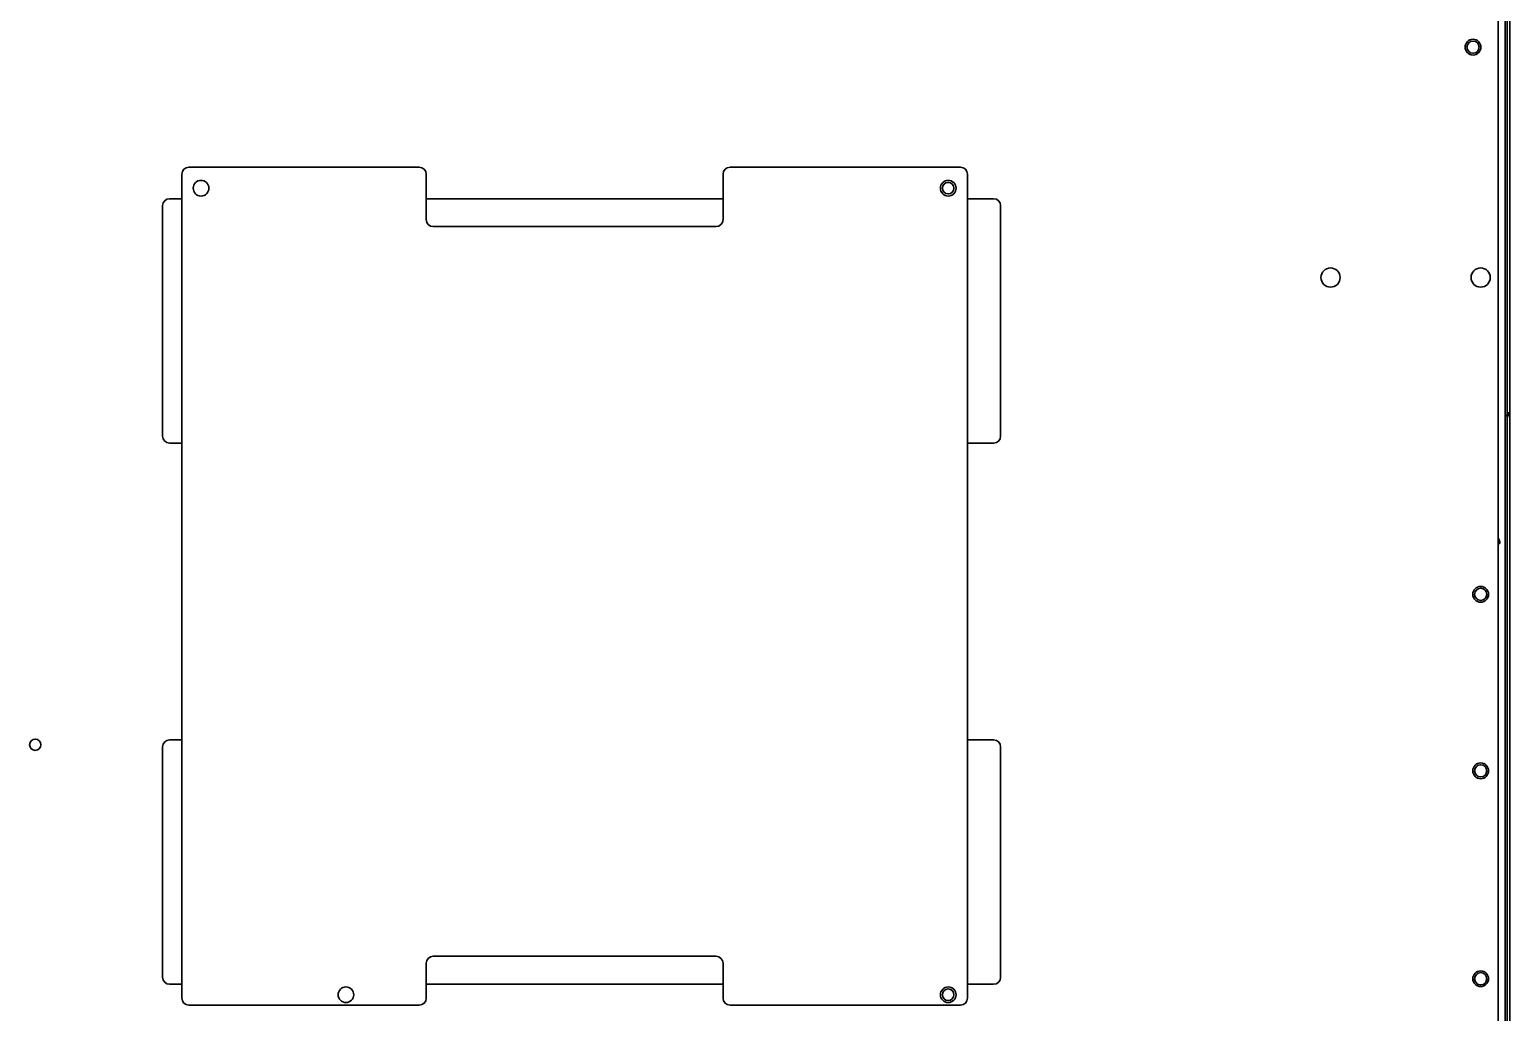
# Model space of a CAD drawing. Extents: x 5809 to 10669, y -850 to 3566.
# Drawn here: x 8810.5 to 9234.6, y 2588.3 to 2869.8 of the extents above; entities that cross this region are included whole.
import ezdxf

# ---------------------------------------------------------------- set-up
doc = ezdxf.new("R2010")
doc.units = 0
doc.header["$LTSCALE"] = 5
doc.layers.add('1', color=7, linetype='CONTINUOUS', true_color=0xffffff)

msp = doc.modelspace()

# ---------------------------------------------------------------- linework, layer by layer
at = {"layer": '1', "color": 7, "linetype": 'Continuous', "lineweight": 35}
for p, q in [((9233.07, 2431.53), (9233.07, 3429.53)), ((9231.07, 2544.79), (9231.07, 3383.47)), ((9233.69, 2418.53), (9233.69, 2936.23)), ((9234.38, 2415.53), (9234.38, 2937.23)), ((8922.07, 2830.33), (8856.07, 2830.33)), ((9077.07, 2830.33), (9011.07, 2830.33)), ((8854.07, 2828.33), (8854.07, 2592.33)), ((8924.07, 2828.33), (8924.07, 2815.33)), ((9009.07, 2828.33), (9009.07, 2815.33)), ((9079.07, 2592.33), (9079.07, 2828.33)), ((8850.57, 2821.33), (8854.08, 2821.33)), ((8924.08, 2821.33), (9009.07, 2821.33)), ((9079.07, 2821.33), (9086.57, 2821.33)), ((8848.57, 2753.33), (8848.57, 2819.33)), ((9088.57, 2819.33), (9088.57, 2753.33)), ((8926.07, 2813.33), (9007.07, 2813.33)), ((9233.07, 2759.23), (9233.74, 2759.23)), ((9234.57, 2759.23), (9233.95, 2759.23)), ((9234.57, 2759.23), (9234.57, 2759.23)), ((8850.57, 2751.33), (8854.07, 2751.33)), ((9079.07, 2751.33), (9086.57, 2751.33)), ((9231.07, 2722.53), (9231.57, 2722.53)), ((8848.57, 2598.33), (8848.57, 2664.33)), ((8854.07, 2666.33), (8850.57, 2666.33)), ((9086.57, 2666.33), (9079.07, 2666.33)), ((9088.57, 2664.33), (9088.57, 2598.33)), ((9007.07, 2604.33), (8926.07, 2604.33)), ((8924.07, 2592.33), (8924.07, 2602.33)), ((9009.07, 2592.33), (9009.07, 2602.33)), ((8854.08, 2596.33), (8850.57, 2596.33)), ((9009.07, 2596.33), (8924.08, 2596.33)), ((9086.57, 2596.33), (9079.07, 2596.33)), ((8856.07, 2590.33), (8922.07, 2590.33)), ((9011.07, 2590.33), (9077.07, 2590.33))]:
    msp.add_line(p, q, dxfattribs=at)
for centre, radius in [((9223.87, 2864.73), 2.25), ((9223.87, 2864.73), 1.75), ((8859.57, 2824.33), 2.25), ((9073.57, 2824.33), 2.25), ((9073.57, 2824.33), 1.65), ((9183.07, 2798.73), 2.75), ((9226.07, 2798.73), 2.75), ((9226.07, 2708.01), 2.25), ((9226.07, 2708.01), 1.75), ((8812.07, 2664.93), 1.6), ((9226.07, 2657.46), 2.25), ((9226.07, 2657.46), 1.75), ((9226.07, 2597.91), 2.25), ((8901.07, 2593.33), 2.25), ((9073.57, 2593.33), 2.25), ((9226.07, 2597.91), 1.75), ((9073.57, 2593.33), 1.65)]:
    msp.add_circle(centre, radius, dxfattribs=at)
for centre, radius, start, end in [((8856.07, 2828.33), 2, 90, 180), ((8922.07, 2828.33), 2, 0, 90), ((9011.07, 2828.33), 2, 90, 180), ((9077.07, 2828.33), 2, 0, 90), ((8850.57, 2819.33), 2, 90, 180), ((9086.57, 2819.33), 2, 0, 90), ((8926.07, 2815.33), 2, 180, 270), ((9007.07, 2815.33), 2, 270, 0), ((8850.57, 2753.33), 2, 180, 270), ((9086.57, 2753.33), 2, 270, 0), ((9228.57, 2722.51), 3, 0.382, 33.5574), ((8850.57, 2664.33), 2, 90, 180), ((9086.57, 2664.33), 2, 0, 90), ((8926.07, 2602.33), 2, 90, 180), ((9007.07, 2602.33), 2, 0, 90), ((8850.57, 2598.33), 2, 180, 270), ((9086.57, 2598.33), 2, 270, 0), ((8856.07, 2592.33), 2, 180, 270), ((8922.07, 2592.33), 2, 270, 0), ((9011.07, 2592.33), 2, 180, 270), ((9077.07, 2592.33), 2, 270, 0)]:
    msp.add_arc(centre, radius, start, end, dxfattribs=at)
for centre, start_param, end_param in [((9233.74, 2758.23), 0, 1.570796), ((9233.95, 2760.23), 1.570796, 3.141593)]:
    msp.add_ellipse(centre, major_axis=(0, 1), ratio=0.052336, start_param=start_param, end_param=end_param, dxfattribs=at)

doc.saveas('drawing.dxf')
